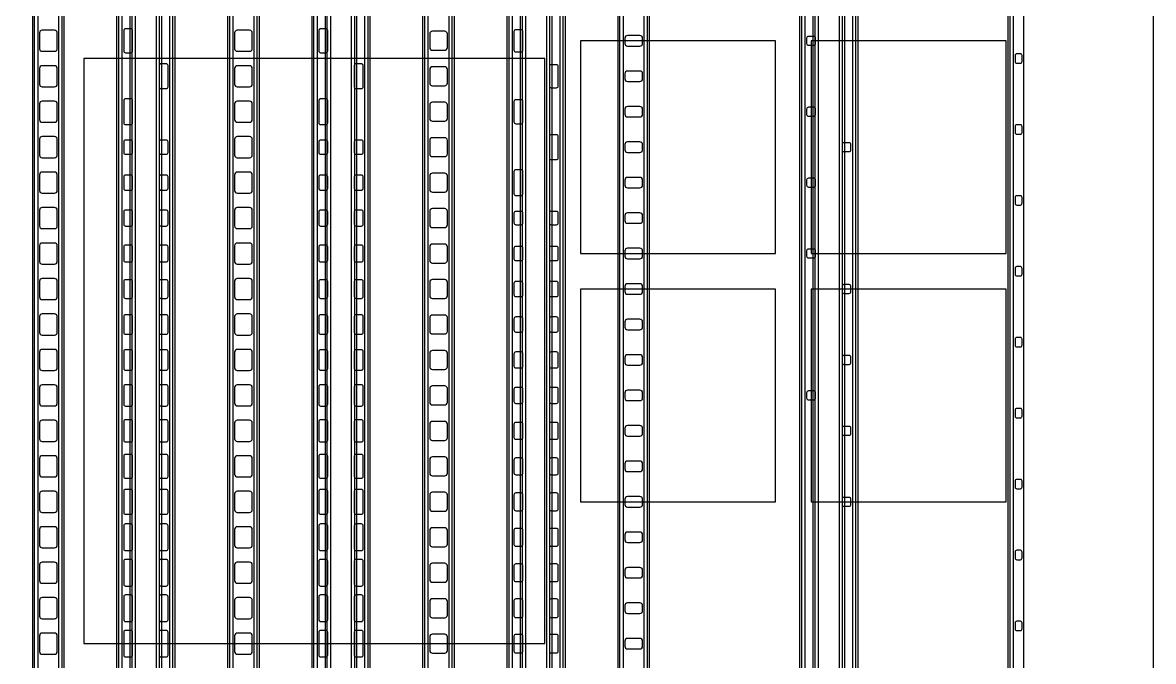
# Model space of a CAD drawing. Header units: millimetres. Extents: x -62 to 62, y -67 to 70.
# Drawn here: x -1.4 to 62.3, y -36 to 0 of the extents above; entities that cross this region are included whole.
import ezdxf

# ---------------------------------------------------------------- set-up
doc = ezdxf.new("R2010")
doc.units = ezdxf.units.MM
for name, color, linetype in [('LAND_GROOVE_BOTH_FACES', 2, 'Continuous'), ('LAND_RECESS_TOP', 3, 'Continuous'), ('LAND_WINDOW_THRU', 4, 'Continuous'), ('MASK_NO_FILLER', 30, 'Continuous'), ('OUTLINE_BOTH', 7, 'Continuous'), ('REF', 8, 'Continuous'), ('WEB_ORIFICE_INLET', 1, 'Continuous'), ('WEB_ORIFICE_OUTLET', 5, 'Continuous')]:
    doc.layers.add(name, color=color, linetype=linetype)

msp = doc.modelspace()

# ---------------------------------------------------------------- linework, layer by layer
at = {"layer": 'LAND_GROOVE_BOTH_FACES'}
for p, q in [((3.975, -60.8), (3.975, 60.8)), ((7.025, -60.8), (7.025, 60.8)), ((14.975, -60.8), (14.975, 60.8)), ((18.025, -60.8), (18.025, 60.8)), ((25.975, -60.8), (25.975, 60.8)), ((29.025, -60.8), (29.025, 60.8)), ((42.475, -60.8), (42.475, 60.8)), ((45.525, -60.8), (45.525, 60.8)), ((-0.775, -60.3), (-0.775, 60.3)), ((0.775, -60.3), (0.775, 60.3)), ((4.725, -60.3), (4.725, 60.3)), ((6.275, -60.3), (6.275, 60.3)), ((10.225, -60.3), (10.225, 60.3)), ((11.775, -60.3), (11.775, 60.3)), ((15.725, -60.3), (15.725, 60.3)), ((17.275, -60.3), (17.275, 60.3)), ((21.225, -60.3), (21.225, 60.3)), ((22.775, -60.3), (22.775, 60.3)), ((26.725, -60.3), (26.725, 60.3)), ((28.275, -60.3), (28.275, 60.3)), ((32.225, -60.3), (32.225, 60.3)), ((33.775, -60.3), (33.775, 60.3)), ((43.225, -60.3), (43.225, 60.3)), ((44.775, -60.3), (44.775, 60.3)), ((54.225, -60.3), (54.225, 60.3))]:
    msp.add_line(p, q, dxfattribs=at)
at = {"layer": 'LAND_RECESS_TOP'}
for points in [[(5.5, -60.5), (5.5, -60.5, 0.414214), (6.85, -59.15), (6.85, 59.15, 0.414214), (5.5, 60.5), (5.5, 60.5, 0.414214), (4.15, 59.15), (4.15, -59.15, 0.414214)], [(16.5, -60.5), (16.5, -60.5, 0.414214), (17.85, -59.15), (17.85, 59.15, 0.414214), (16.5, 60.5), (16.5, 60.5, 0.414214), (15.15, 59.15), (15.15, -59.15, 0.414214)], [(27.5, -60.5), (27.5, -60.5, 0.414214), (28.85, -59.15), (28.85, 59.15, 0.414214), (27.5, 60.5), (27.5, 60.5, 0.414214), (26.15, 59.15), (26.15, -59.15, 0.414214)], [(44, -60.5), (44, -60.5, 0.414214), (45.35, -59.15), (45.35, 59.15, 0.414214), (44, 60.5), (44, 60.5, 0.414214), (42.65, 59.15), (42.65, -59.15, 0.414214)]]:
    msp.add_lwpolyline(points, format="xyb", close=True, dxfattribs=at)
at = {"layer": 'LAND_WINDOW_THRU'}
for points in [[(0, -60), (0, -60, 0.414214), (0.6, -59.4), (0.6, 59.4, 0.414214), (0, 60), (0, 60, 0.414214), (-0.6, 59.4), (-0.6, -59.4, 0.414214)], [(5.5, -60), (5.5, -60, 0.414214), (6.1, -59.4), (6.1, 59.4, 0.414214), (5.5, 60), (5.5, 60, 0.414214), (4.9, 59.4), (4.9, -59.4, 0.414214)], [(11, -60), (11, -60, 0.414214), (11.6, -59.4), (11.6, 59.4, 0.414214), (11, 60), (11, 60, 0.414214), (10.4, 59.4), (10.4, -59.4, 0.414214)], [(16.5, -60), (16.5, -60, 0.414214), (17.1, -59.4), (17.1, 59.4, 0.414214), (16.5, 60), (16.5, 60, 0.414214), (15.9, 59.4), (15.9, -59.4, 0.414214)], [(22, -60), (22, -60, 0.414214), (22.6, -59.4), (22.6, 59.4, 0.414214), (22, 60), (22, 60, 0.414214), (21.4, 59.4), (21.4, -59.4, 0.414214)], [(27.5, -60), (27.5, -60, 0.414214), (28.1, -59.4), (28.1, 59.4, 0.414214), (27.5, 60), (27.5, 60, 0.414214), (26.9, 59.4), (26.9, -59.4, 0.414214)], [(33, -60), (33, -60, 0.414214), (33.6, -59.4), (33.6, 59.4, 0.414214), (33, 60), (33, 60, 0.414214), (32.4, 59.4), (32.4, -59.4, 0.414214)], [(44, -60), (44, -60, 0.414214), (44.6, -59.4), (44.6, 59.4, 0.414214), (44, 60), (44, 60, 0.414214), (43.4, 59.4), (43.4, -59.4, 0.414214)], [(54.6, -60), (54.8, -60, 0.414214), (55, -59.8), (55, 59.8, 0.414214), (54.8, 60), (54.6, 60, 0.414214), (54.4, 59.8), (54.4, -59.8, 0.414214)]]:
    msp.add_lwpolyline(points, format="xyb", close=True, dxfattribs=at)
at = {"layer": 'MASK_NO_FILLER'}
for points in [[(5.5, -60.8), (5.5, -60.8, 0.414214), (7.15, -59.15), (7.15, 59.15, 0.414214), (5.5, 60.8), (5.5, 60.8, 0.414214), (3.85, 59.15), (3.85, -59.15, 0.414214)], [(16.5, -60.8), (16.5, -60.8, 0.414214), (18.15, -59.15), (18.15, 59.15, 0.414214), (16.5, 60.8), (16.5, 60.8, 0.414214), (14.85, 59.15), (14.85, -59.15, 0.414214)], [(27.5, -60.8), (27.5, -60.8, 0.414214), (29.15, -59.15), (29.15, 59.15, 0.414214), (27.5, 60.8), (27.5, 60.8, 0.414214), (25.85, 59.15), (25.85, -59.15, 0.414214)], [(44, -60.8), (44, -60.8, 0.414214), (45.65, -59.15), (45.65, 59.15, 0.414214), (44, 60.8), (44, 60.8, 0.414214), (42.35, 59.15), (42.35, -59.15, 0.414214)], [(0, -60.3), (0, -60.3, 0.414214), (0.9, -59.4), (0.9, 59.4, 0.414214), (0, 60.3), (0, 60.3, 0.414214), (-0.9, 59.4), (-0.9, -59.4, 0.414214)], [(5.5, -60.3), (5.5, -60.3, 0.414214), (6.4, -59.4), (6.4, 59.4, 0.414214), (5.5, 60.3), (5.5, 60.3, 0.414214), (4.6, 59.4), (4.6, -59.4, 0.414214)], [(11, -60.3), (11, -60.3, 0.414214), (11.9, -59.4), (11.9, 59.4, 0.414214), (11, 60.3), (11, 60.3, 0.414214), (10.1, 59.4), (10.1, -59.4, 0.414214)], [(16.5, -60.3), (16.5, -60.3, 0.414214), (17.4, -59.4), (17.4, 59.4, 0.414214), (16.5, 60.3), (16.5, 60.3, 0.414214), (15.6, 59.4), (15.6, -59.4, 0.414214)], [(22, -60.3), (22, -60.3, 0.414214), (22.9, -59.4), (22.9, 59.4, 0.414214), (22, 60.3), (22, 60.3, 0.414214), (21.1, 59.4), (21.1, -59.4, 0.414214)], [(27.5, -60.3), (27.5, -60.3, 0.414214), (28.4, -59.4), (28.4, 59.4, 0.414214), (27.5, 60.3), (27.5, 60.3, 0.414214), (26.6, 59.4), (26.6, -59.4, 0.414214)], [(33, -60.3), (33, -60.3, 0.414214), (33.9, -59.4), (33.9, 59.4, 0.414214), (33, 60.3), (33, 60.3, 0.414214), (32.1, 59.4), (32.1, -59.4, 0.414214)], [(44, -60.3), (44, -60.3, 0.414214), (44.9, -59.4), (44.9, 59.4, 0.414214), (44, 60.3), (44, 60.3, 0.414214), (43.1, 59.4), (43.1, -59.4, 0.414214)], [(54.4, -60.3), (54.7, -60.3, 0.414214), (55, -60), (55, 60, 0.414214), (54.7, 60.3), (54.4, 60.3, 0.414214), (54.1, 60), (54.1, -60, 0.414214)]]:
    msp.add_lwpolyline(points, format="xyb", close=True, dxfattribs=at)
at = {"layer": 'OUTLINE_BOTH'}
msp.add_lwpolyline([(-60.3, -67.3), (60.3, -67.3, 0.414214), (62.3, -65.3), (62.3, 65.3, 0.414214), (60.3, 67.3), (-60.3, 67.3, 0.414214), (-62.3, 65.3), (-62.3, -65.3, 0.414214)], format="xyb", close=True, dxfattribs=at)
at = {"layer": 'REF'}
for points in [[(30, -13), (41, -13), (41, -1), (30, -1)], [(43, -13), (54, -13), (54, -1), (43, -1)], [(2, -35), (28, -35), (28, -2), (2, -2)], [(30, -27), (41, -27), (41, -15), (30, -15)], [(43, -27), (54, -27), (54, -15), (43, -15)]]:
    msp.add_lwpolyline(points, close=True, dxfattribs=at)
at = {"layer": 'WEB_ORIFICE_INLET'}
for points in [[(4.35, -1.675), (4.65, -1.675, 0.414214), (4.75, -1.575), (4.75, -0.425, 0.414214), (4.65, -0.325), (4.35, -0.325, 0.414214), (4.25, -0.425), (4.25, -1.575, 0.414214)], [(15.35, -1.675), (15.65, -1.675, 0.414214), (15.75, -1.575), (15.75, -0.425, 0.414214), (15.65, -0.325), (15.35, -0.325, 0.414214), (15.25, -0.425), (15.25, -1.575, 0.414214)], [(26.35, -1.625), (26.65, -1.625, 0.414214), (26.75, -1.525), (26.75, -0.475, 0.414214), (26.65, -0.375), (26.35, -0.375, 0.414214), (26.25, -0.475), (26.25, -1.525, 0.414214)], [(42.85, -1.25), (43.15, -1.25, 0.414214), (43.25, -1.15), (43.25, -0.85, 0.414214), (43.15, -0.75), (42.85, -0.75, 0.414214), (42.75, -0.85), (42.75, -1.15, 0.414214)], [(6.35, -3.7), (6.65, -3.7, 0.414214), (6.75, -3.6), (6.75, -2.4, 0.414214), (6.65, -2.3), (6.35, -2.3, 0.414214), (6.25, -2.4), (6.25, -3.6, 0.414214)], [(17.35, -3.7), (17.65, -3.7, 0.414214), (17.75, -3.6), (17.75, -2.4, 0.414214), (17.65, -2.3), (17.35, -2.3, 0.414214), (17.25, -2.4), (17.25, -3.6, 0.414214)], [(28.35, -3.65), (28.65, -3.65, 0.414214), (28.75, -3.55), (28.75, -2.45, 0.414214), (28.65, -2.35), (28.35, -2.35, 0.414214), (28.25, -2.45), (28.25, -3.55, 0.414214)], [(4.35, -5.725), (4.65, -5.725, 0.414214), (4.75, -5.625), (4.75, -4.375, 0.414214), (4.65, -4.275), (4.35, -4.275, 0.414214), (4.25, -4.375), (4.25, -5.625, 0.414214)], [(15.35, -5.725), (15.65, -5.725, 0.414214), (15.75, -5.625), (15.75, -4.375, 0.414214), (15.65, -4.275), (15.35, -4.275, 0.414214), (15.25, -4.375), (15.25, -5.625, 0.414214)], [(26.35, -5.675), (26.65, -5.675, 0.414214), (26.75, -5.575), (26.75, -4.425, 0.414214), (26.65, -4.325), (26.35, -4.325, 0.414214), (26.25, -4.425), (26.25, -5.575, 0.414214)], [(42.85, -5.25), (43.15, -5.25, 0.414214), (43.25, -5.15), (43.25, -4.85, 0.414214), (43.15, -4.75), (42.85, -4.75, 0.414214), (42.75, -4.85), (42.75, -5.15, 0.414214)], [(28.35, -7.7), (28.65, -7.7, 0.414214), (28.75, -7.6), (28.75, -6.4, 0.414214), (28.65, -6.3), (28.35, -6.3, 0.414214), (28.25, -6.4), (28.25, -7.6, 0.414214)], [(4.35, -7.4), (4.65, -7.4, 0.414214), (4.75, -7.3), (4.75, -6.7, 0.414214), (4.65, -6.6), (4.35, -6.6, 0.414214), (4.25, -6.7), (4.25, -7.3, 0.414214)], [(6.35, -7.4), (6.65, -7.4, 0.414214), (6.75, -7.3), (6.75, -6.7, 0.414214), (6.65, -6.6), (6.35, -6.6, 0.414214), (6.25, -6.7), (6.25, -7.3, 0.414214)], [(15.35, -7.4), (15.65, -7.4, 0.414214), (15.75, -7.3), (15.75, -6.7, 0.414214), (15.65, -6.6), (15.35, -6.6, 0.414214), (15.25, -6.7), (15.25, -7.3, 0.414214)], [(17.35, -7.4), (17.65, -7.4, 0.414214), (17.75, -7.3), (17.75, -6.7, 0.414214), (17.65, -6.6), (17.35, -6.6, 0.414214), (17.25, -6.7), (17.25, -7.3, 0.414214)], [(44.85, -7.25), (45.15, -7.25, 0.414214), (45.25, -7.15), (45.25, -6.85, 0.414214), (45.15, -6.75), (44.85, -6.75, 0.414214), (44.75, -6.85), (44.75, -7.15, 0.414214)], [(26.35, -9.725), (26.65, -9.725, 0.414214), (26.75, -9.625), (26.75, -8.375, 0.414214), (26.65, -8.275), (26.35, -8.275, 0.414214), (26.25, -8.375), (26.25, -9.625, 0.414214)], [(4.35, -9.425), (4.65, -9.425, 0.414214), (4.75, -9.325), (4.75, -8.675, 0.414214), (4.65, -8.575), (4.35, -8.575, 0.414214), (4.25, -8.675), (4.25, -9.325, 0.414214)], [(6.35, -9.425), (6.65, -9.425, 0.414214), (6.75, -9.325), (6.75, -8.675, 0.414214), (6.65, -8.575), (6.35, -8.575, 0.414214), (6.25, -8.675), (6.25, -9.325, 0.414214)], [(15.35, -9.425), (15.65, -9.425, 0.414214), (15.75, -9.325), (15.75, -8.675, 0.414214), (15.65, -8.575), (15.35, -8.575, 0.414214), (15.25, -8.675), (15.25, -9.325, 0.414214)], [(17.35, -9.425), (17.65, -9.425, 0.414214), (17.75, -9.325), (17.75, -8.675, 0.414214), (17.65, -8.575), (17.35, -8.575, 0.414214), (17.25, -8.675), (17.25, -9.325, 0.414214)], [(42.85, -9.25), (43.15, -9.25, 0.414214), (43.25, -9.15), (43.25, -8.85, 0.414214), (43.15, -8.75), (42.85, -8.75, 0.414214), (42.75, -8.85), (42.75, -9.15, 0.414214)], [(4.35, -11.45), (4.65, -11.45, 0.414214), (4.75, -11.35), (4.75, -10.65, 0.414214), (4.65, -10.55), (4.35, -10.55, 0.414214), (4.25, -10.65), (4.25, -11.35, 0.414214)], [(6.35, -11.45), (6.65, -11.45, 0.414214), (6.75, -11.35), (6.75, -10.65, 0.414214), (6.65, -10.55), (6.35, -10.55, 0.414214), (6.25, -10.65), (6.25, -11.35, 0.414214)], [(15.35, -11.45), (15.65, -11.45, 0.414214), (15.75, -11.35), (15.75, -10.65, 0.414214), (15.65, -10.55), (15.35, -10.55, 0.414214), (15.25, -10.65), (15.25, -11.35, 0.414214)], [(17.35, -11.45), (17.65, -11.45, 0.414214), (17.75, -11.35), (17.75, -10.65, 0.414214), (17.65, -10.55), (17.35, -10.55, 0.414214), (17.25, -10.65), (17.25, -11.35, 0.414214)], [(26.35, -11.375), (26.65, -11.375, 0.414214), (26.75, -11.275), (26.75, -10.725, 0.414214), (26.65, -10.625), (26.35, -10.625, 0.414214), (26.25, -10.725), (26.25, -11.275, 0.414214)], [(28.35, -11.375), (28.65, -11.375, 0.414214), (28.75, -11.275), (28.75, -10.725, 0.414214), (28.65, -10.625), (28.35, -10.625, 0.414214), (28.25, -10.725), (28.25, -11.275, 0.414214)], [(4.35, -13.475), (4.65, -13.475, 0.414214), (4.75, -13.375), (4.75, -12.625, 0.414214), (4.65, -12.525), (4.35, -12.525, 0.414214), (4.25, -12.625), (4.25, -13.375, 0.414214)], [(6.35, -13.475), (6.65, -13.475, 0.414214), (6.75, -13.375), (6.75, -12.625, 0.414214), (6.65, -12.525), (6.35, -12.525, 0.414214), (6.25, -12.625), (6.25, -13.375, 0.414214)], [(15.35, -13.475), (15.65, -13.475, 0.414214), (15.75, -13.375), (15.75, -12.625, 0.414214), (15.65, -12.525), (15.35, -12.525, 0.414214), (15.25, -12.625), (15.25, -13.375, 0.414214)], [(17.35, -13.475), (17.65, -13.475, 0.414214), (17.75, -13.375), (17.75, -12.625, 0.414214), (17.65, -12.525), (17.35, -12.525, 0.414214), (17.25, -12.625), (17.25, -13.375, 0.414214)], [(26.35, -13.4), (26.65, -13.4, 0.414214), (26.75, -13.3), (26.75, -12.7, 0.414214), (26.65, -12.6), (26.35, -12.6, 0.414214), (26.25, -12.7), (26.25, -13.3, 0.414214)], [(28.35, -13.4), (28.65, -13.4, 0.414214), (28.75, -13.3), (28.75, -12.7, 0.414214), (28.65, -12.6), (28.35, -12.6, 0.414214), (28.25, -12.7), (28.25, -13.3, 0.414214)], [(42.85, -13.25), (43.15, -13.25, 0.414214), (43.25, -13.15), (43.25, -12.85, 0.414214), (43.15, -12.75), (42.85, -12.75, 0.414214), (42.75, -12.85), (42.75, -13.15, 0.414214)], [(4.35, -15.525), (4.65, -15.525, 0.414214), (4.75, -15.425), (4.75, -14.575, 0.414214), (4.65, -14.475), (4.35, -14.475, 0.414214), (4.25, -14.575), (4.25, -15.425, 0.414214)], [(6.35, -15.525), (6.65, -15.525, 0.414214), (6.75, -15.425), (6.75, -14.575, 0.414214), (6.65, -14.475), (6.35, -14.475, 0.414214), (6.25, -14.575), (6.25, -15.425, 0.414214)], [(15.35, -15.525), (15.65, -15.525, 0.414214), (15.75, -15.425), (15.75, -14.575, 0.414214), (15.65, -14.475), (15.35, -14.475, 0.414214), (15.25, -14.575), (15.25, -15.425, 0.414214)], [(17.35, -15.525), (17.65, -15.525, 0.414214), (17.75, -15.425), (17.75, -14.575, 0.414214), (17.65, -14.475), (17.35, -14.475, 0.414214), (17.25, -14.575), (17.25, -15.425, 0.414214)], [(26.35, -15.425), (26.65, -15.425, 0.414214), (26.75, -15.325), (26.75, -14.675, 0.414214), (26.65, -14.575), (26.35, -14.575, 0.414214), (26.25, -14.675), (26.25, -15.325, 0.414214)], [(28.35, -15.425), (28.65, -15.425, 0.414214), (28.75, -15.325), (28.75, -14.675, 0.414214), (28.65, -14.575), (28.35, -14.575, 0.414214), (28.25, -14.675), (28.25, -15.325, 0.414214)], [(44.85, -15.25), (45.15, -15.25, 0.414214), (45.25, -15.15), (45.25, -14.85, 0.414214), (45.15, -14.75), (44.85, -14.75, 0.414214), (44.75, -14.85), (44.75, -15.15, 0.414214)], [(4.35, -17.55), (4.65, -17.55, 0.414214), (4.75, -17.45), (4.75, -16.55, 0.414214), (4.65, -16.45), (4.35, -16.45, 0.414214), (4.25, -16.55), (4.25, -17.45, 0.414214)], [(6.35, -17.55), (6.65, -17.55, 0.414214), (6.75, -17.45), (6.75, -16.55, 0.414214), (6.65, -16.45), (6.35, -16.45, 0.414214), (6.25, -16.55), (6.25, -17.45, 0.414214)], [(15.35, -17.55), (15.65, -17.55, 0.414214), (15.75, -17.45), (15.75, -16.55, 0.414214), (15.65, -16.45), (15.35, -16.45, 0.414214), (15.25, -16.55), (15.25, -17.45, 0.414214)], [(17.35, -17.55), (17.65, -17.55, 0.414214), (17.75, -17.45), (17.75, -16.55, 0.414214), (17.65, -16.45), (17.35, -16.45, 0.414214), (17.25, -16.55), (17.25, -17.45, 0.414214)], [(26.35, -17.425), (26.65, -17.425, 0.414214), (26.75, -17.325), (26.75, -16.675, 0.414214), (26.65, -16.575), (26.35, -16.575, 0.414214), (26.25, -16.675), (26.25, -17.325, 0.414214)], [(28.35, -17.425), (28.65, -17.425, 0.414214), (28.75, -17.325), (28.75, -16.675, 0.414214), (28.65, -16.575), (28.35, -16.575, 0.414214), (28.25, -16.675), (28.25, -17.325, 0.414214)], [(4.35, -19.575), (4.65, -19.575, 0.414214), (4.75, -19.475), (4.75, -18.525, 0.414214), (4.65, -18.425), (4.35, -18.425, 0.414214), (4.25, -18.525), (4.25, -19.475, 0.414214)], [(6.35, -19.575), (6.65, -19.575, 0.414214), (6.75, -19.475), (6.75, -18.525, 0.414214), (6.65, -18.425), (6.35, -18.425, 0.414214), (6.25, -18.525), (6.25, -19.475, 0.414214)], [(15.35, -19.575), (15.65, -19.575, 0.414214), (15.75, -19.475), (15.75, -18.525, 0.414214), (15.65, -18.425), (15.35, -18.425, 0.414214), (15.25, -18.525), (15.25, -19.475, 0.414214)], [(17.35, -19.575), (17.65, -19.575, 0.414214), (17.75, -19.475), (17.75, -18.525, 0.414214), (17.65, -18.425), (17.35, -18.425, 0.414214), (17.25, -18.525), (17.25, -19.475, 0.414214)], [(26.35, -19.45), (26.65, -19.45, 0.414214), (26.75, -19.35), (26.75, -18.65, 0.414214), (26.65, -18.55), (26.35, -18.55, 0.414214), (26.25, -18.65), (26.25, -19.35, 0.414214)], [(28.35, -19.45), (28.65, -19.45, 0.414214), (28.75, -19.35), (28.75, -18.65, 0.414214), (28.65, -18.55), (28.35, -18.55, 0.414214), (28.25, -18.65), (28.25, -19.35, 0.414214)], [(44.85, -19.25), (45.15, -19.25, 0.414214), (45.25, -19.15), (45.25, -18.85, 0.414214), (45.15, -18.75), (44.85, -18.75, 0.414214), (44.75, -18.85), (44.75, -19.15, 0.414214)], [(4.35, -21.6), (4.65, -21.6, 0.414214), (4.75, -21.5), (4.75, -20.5, 0.414214), (4.65, -20.4), (4.35, -20.4, 0.414214), (4.25, -20.5), (4.25, -21.5, 0.414214)], [(6.35, -21.6), (6.65, -21.6, 0.414214), (6.75, -21.5), (6.75, -20.5, 0.414214), (6.65, -20.4), (6.35, -20.4, 0.414214), (6.25, -20.5), (6.25, -21.5, 0.414214)], [(15.35, -21.6), (15.65, -21.6, 0.414214), (15.75, -21.5), (15.75, -20.5, 0.414214), (15.65, -20.4), (15.35, -20.4, 0.414214), (15.25, -20.5), (15.25, -21.5, 0.414214)], [(17.35, -21.6), (17.65, -21.6, 0.414214), (17.75, -21.5), (17.75, -20.5, 0.414214), (17.65, -20.4), (17.35, -20.4, 0.414214), (17.25, -20.5), (17.25, -21.5, 0.414214)], [(26.35, -21.45), (26.65, -21.45, 0.414214), (26.75, -21.35), (26.75, -20.65, 0.414214), (26.65, -20.55), (26.35, -20.55, 0.414214), (26.25, -20.65), (26.25, -21.35, 0.414214)], [(28.35, -21.45), (28.65, -21.45, 0.414214), (28.75, -21.35), (28.75, -20.65, 0.414214), (28.65, -20.55), (28.35, -20.55, 0.414214), (28.25, -20.65), (28.25, -21.35, 0.414214)], [(42.85, -21.25), (43.15, -21.25, 0.414214), (43.25, -21.15), (43.25, -20.85, 0.414214), (43.15, -20.75), (42.85, -20.75, 0.414214), (42.75, -20.85), (42.75, -21.15, 0.414214)], [(4.35, -23.625), (4.65, -23.625, 0.414214), (4.75, -23.525), (4.75, -22.475, 0.414214), (4.65, -22.375), (4.35, -22.375, 0.414214), (4.25, -22.475), (4.25, -23.525, 0.414214)], [(6.35, -23.625), (6.65, -23.625, 0.414214), (6.75, -23.525), (6.75, -22.475, 0.414214), (6.65, -22.375), (6.35, -22.375, 0.414214), (6.25, -22.475), (6.25, -23.525, 0.414214)], [(15.35, -23.625), (15.65, -23.625, 0.414214), (15.75, -23.525), (15.75, -22.475, 0.414214), (15.65, -22.375), (15.35, -22.375, 0.414214), (15.25, -22.475), (15.25, -23.525, 0.414214)], [(17.35, -23.625), (17.65, -23.625, 0.414214), (17.75, -23.525), (17.75, -22.475, 0.414214), (17.65, -22.375), (17.35, -22.375, 0.414214), (17.25, -22.475), (17.25, -23.525, 0.414214)], [(26.35, -23.475), (26.65, -23.475, 0.414214), (26.75, -23.375), (26.75, -22.625, 0.414214), (26.65, -22.525), (26.35, -22.525, 0.414214), (26.25, -22.625), (26.25, -23.375, 0.414214)], [(28.35, -23.475), (28.65, -23.475, 0.414214), (28.75, -23.375), (28.75, -22.625, 0.414214), (28.65, -22.525), (28.35, -22.525, 0.414214), (28.25, -22.625), (28.25, -23.375, 0.414214)], [(44.85, -23.25), (45.15, -23.25, 0.414214), (45.25, -23.15), (45.25, -22.85, 0.414214), (45.15, -22.75), (44.85, -22.75, 0.414214), (44.75, -22.85), (44.75, -23.15, 0.414214)], [(4.35, -25.675), (4.65, -25.675, 0.414214), (4.75, -25.575), (4.75, -24.425, 0.414214), (4.65, -24.325), (4.35, -24.325, 0.414214), (4.25, -24.425), (4.25, -25.575, 0.414214)], [(6.35, -25.675), (6.65, -25.675, 0.414214), (6.75, -25.575), (6.75, -24.425, 0.414214), (6.65, -24.325), (6.35, -24.325, 0.414214), (6.25, -24.425), (6.25, -25.575, 0.414214)], [(15.35, -25.675), (15.65, -25.675, 0.414214), (15.75, -25.575), (15.75, -24.425, 0.414214), (15.65, -24.325), (15.35, -24.325, 0.414214), (15.25, -24.425), (15.25, -25.575, 0.414214)], [(17.35, -25.675), (17.65, -25.675, 0.414214), (17.75, -25.575), (17.75, -24.425, 0.414214), (17.65, -24.325), (17.35, -24.325, 0.414214), (17.25, -24.425), (17.25, -25.575, 0.414214)], [(26.35, -25.475), (26.65, -25.475, 0.414214), (26.75, -25.375), (26.75, -24.625, 0.414214), (26.65, -24.525), (26.35, -24.525, 0.414214), (26.25, -24.625), (26.25, -25.375, 0.414214)], [(28.35, -25.475), (28.65, -25.475, 0.414214), (28.75, -25.375), (28.75, -24.625, 0.414214), (28.65, -24.525), (28.35, -24.525, 0.414214), (28.25, -24.625), (28.25, -25.375, 0.414214)], [(4.35, -27.7), (4.65, -27.7, 0.414214), (4.75, -27.6), (4.75, -26.4, 0.414214), (4.65, -26.3), (4.35, -26.3, 0.414214), (4.25, -26.4), (4.25, -27.6, 0.414214)], [(6.35, -27.7), (6.65, -27.7, 0.414214), (6.75, -27.6), (6.75, -26.4, 0.414214), (6.65, -26.3), (6.35, -26.3, 0.414214), (6.25, -26.4), (6.25, -27.6, 0.414214)], [(15.35, -27.7), (15.65, -27.7, 0.414214), (15.75, -27.6), (15.75, -26.4, 0.414214), (15.65, -26.3), (15.35, -26.3, 0.414214), (15.25, -26.4), (15.25, -27.6, 0.414214)], [(17.35, -27.7), (17.65, -27.7, 0.414214), (17.75, -27.6), (17.75, -26.4, 0.414214), (17.65, -26.3), (17.35, -26.3, 0.414214), (17.25, -26.4), (17.25, -27.6, 0.414214)], [(26.35, -27.5), (26.65, -27.5, 0.414214), (26.75, -27.4), (26.75, -26.6, 0.414214), (26.65, -26.5), (26.35, -26.5, 0.414214), (26.25, -26.6), (26.25, -27.4, 0.414214)], [(28.35, -27.5), (28.65, -27.5, 0.414214), (28.75, -27.4), (28.75, -26.6, 0.414214), (28.65, -26.5), (28.35, -26.5, 0.414214), (28.25, -26.6), (28.25, -27.4, 0.414214)], [(44.85, -27.25), (45.15, -27.25, 0.414214), (45.25, -27.15), (45.25, -26.85, 0.414214), (45.15, -26.75), (44.85, -26.75, 0.414214), (44.75, -26.85), (44.75, -27.15, 0.414214)], [(4.35, -29.75), (4.65, -29.75, 0.414214), (4.75, -29.65), (4.75, -28.35, 0.414214), (4.65, -28.25), (4.35, -28.25, 0.414214), (4.25, -28.35), (4.25, -29.65, 0.414214)], [(6.35, -29.75), (6.65, -29.75, 0.414214), (6.75, -29.65), (6.75, -28.35, 0.414214), (6.65, -28.25), (6.35, -28.25, 0.414214), (6.25, -28.35), (6.25, -29.65, 0.414214)], [(15.35, -29.75), (15.65, -29.75, 0.414214), (15.75, -29.65), (15.75, -28.35, 0.414214), (15.65, -28.25), (15.35, -28.25, 0.414214), (15.25, -28.35), (15.25, -29.65, 0.414214)], [(17.35, -29.75), (17.65, -29.75, 0.414214), (17.75, -29.65), (17.75, -28.35, 0.414214), (17.65, -28.25), (17.35, -28.25, 0.414214), (17.25, -28.35), (17.25, -29.65, 0.414214)], [(26.35, -29.5), (26.65, -29.5, 0.414214), (26.75, -29.4), (26.75, -28.6, 0.414214), (26.65, -28.5), (26.35, -28.5, 0.414214), (26.25, -28.6), (26.25, -29.4, 0.414214)], [(28.35, -29.5), (28.65, -29.5, 0.414214), (28.75, -29.4), (28.75, -28.6, 0.414214), (28.65, -28.5), (28.35, -28.5, 0.414214), (28.25, -28.6), (28.25, -29.4, 0.414214)], [(4.35, -31.75), (4.65, -31.75, 0.414214), (4.75, -31.65), (4.75, -30.35, 0.414214), (4.65, -30.25), (4.35, -30.25, 0.414214), (4.25, -30.35), (4.25, -31.65, 0.414214)], [(6.35, -31.75), (6.65, -31.75, 0.414214), (6.75, -31.65), (6.75, -30.35, 0.414214), (6.65, -30.25), (6.35, -30.25, 0.414214), (6.25, -30.35), (6.25, -31.65, 0.414214)], [(15.35, -31.75), (15.65, -31.75, 0.414214), (15.75, -31.65), (15.75, -30.35, 0.414214), (15.65, -30.25), (15.35, -30.25, 0.414214), (15.25, -30.35), (15.25, -31.65, 0.414214)], [(17.35, -31.75), (17.65, -31.75, 0.414214), (17.75, -31.65), (17.75, -30.35, 0.414214), (17.65, -30.25), (17.35, -30.25, 0.414214), (17.25, -30.35), (17.25, -31.65, 0.414214)], [(26.35, -31.5), (26.65, -31.5, 0.414214), (26.75, -31.4), (26.75, -30.6, 0.414214), (26.65, -30.5), (26.35, -30.5, 0.414214), (26.25, -30.6), (26.25, -31.4, 0.414214)], [(28.35, -31.5), (28.65, -31.5, 0.414214), (28.75, -31.4), (28.75, -30.6, 0.414214), (28.65, -30.5), (28.35, -30.5, 0.414214), (28.25, -30.6), (28.25, -31.4, 0.414214)], [(4.35, -33.75), (4.65, -33.75, 0.414214), (4.75, -33.65), (4.75, -32.35, 0.414214), (4.65, -32.25), (4.35, -32.25, 0.414214), (4.25, -32.35), (4.25, -33.65, 0.414214)], [(6.35, -33.75), (6.65, -33.75, 0.414214), (6.75, -33.65), (6.75, -32.35, 0.414214), (6.65, -32.25), (6.35, -32.25, 0.414214), (6.25, -32.35), (6.25, -33.65, 0.414214)], [(15.35, -33.75), (15.65, -33.75, 0.414214), (15.75, -33.65), (15.75, -32.35, 0.414214), (15.65, -32.25), (15.35, -32.25, 0.414214), (15.25, -32.35), (15.25, -33.65, 0.414214)], [(17.35, -33.75), (17.65, -33.75, 0.414214), (17.75, -33.65), (17.75, -32.35, 0.414214), (17.65, -32.25), (17.35, -32.25, 0.414214), (17.25, -32.35), (17.25, -33.65, 0.414214)], [(26.35, -33.525), (26.65, -33.525, 0.414214), (26.75, -33.425), (26.75, -32.575, 0.414214), (26.65, -32.475), (26.35, -32.475, 0.414214), (26.25, -32.575), (26.25, -33.425, 0.414214)], [(28.35, -33.525), (28.65, -33.525, 0.414214), (28.75, -33.425), (28.75, -32.575, 0.414214), (28.65, -32.475), (28.35, -32.475, 0.414214), (28.25, -32.575), (28.25, -33.425, 0.414214)], [(4.35, -35.75), (4.65, -35.75, 0.414214), (4.75, -35.65), (4.75, -34.35, 0.414214), (4.65, -34.25), (4.35, -34.25, 0.414214), (4.25, -34.35), (4.25, -35.65, 0.414214)], [(6.35, -35.75), (6.65, -35.75, 0.414214), (6.75, -35.65), (6.75, -34.35, 0.414214), (6.65, -34.25), (6.35, -34.25, 0.414214), (6.25, -34.35), (6.25, -35.65, 0.414214)], [(15.35, -35.75), (15.65, -35.75, 0.414214), (15.75, -35.65), (15.75, -34.35, 0.414214), (15.65, -34.25), (15.35, -34.25, 0.414214), (15.25, -34.35), (15.25, -35.65, 0.414214)], [(17.35, -35.75), (17.65, -35.75, 0.414214), (17.75, -35.65), (17.75, -34.35, 0.414214), (17.65, -34.25), (17.35, -34.25, 0.414214), (17.25, -34.35), (17.25, -35.65, 0.414214)], [(26.35, -35.525), (26.65, -35.525, 0.414214), (26.75, -35.425), (26.75, -34.575, 0.414214), (26.65, -34.475), (26.35, -34.475, 0.414214), (26.25, -34.575), (26.25, -35.425, 0.414214)], [(28.35, -35.525), (28.65, -35.525, 0.414214), (28.75, -35.425), (28.75, -34.575, 0.414214), (28.65, -34.475), (28.35, -34.475, 0.414214), (28.25, -34.575), (28.25, -35.425, 0.414214)]]:
    msp.add_lwpolyline(points, format="xyb", close=True, dxfattribs=at)
at = {"layer": 'WEB_ORIFICE_OUTLET'}
for points in [[(-0.35, -1.595), (0.35, -1.595, 0.414214), (0.5, -1.445), (0.5, -0.555, 0.414214), (0.35, -0.405), (-0.35, -0.405, 0.414214), (-0.5, -0.555), (-0.5, -1.445, 0.414214)], [(10.65, -1.595), (11.35, -1.595, 0.414214), (11.5, -1.445), (11.5, -0.555, 0.414214), (11.35, -0.405), (10.65, -0.405, 0.414214), (10.5, -0.555), (10.5, -1.445, 0.414214)], [(21.65, -1.535), (22.35, -1.535, 0.414214), (22.5, -1.385), (22.5, -0.615, 0.414214), (22.35, -0.465), (21.65, -0.465, 0.414214), (21.5, -0.615), (21.5, -1.385, 0.414214)], [(32.65, -1.295), (33.35, -1.295, 0.414214), (33.5, -1.145), (33.5, -0.855, 0.414214), (33.35, -0.705), (32.65, -0.705, 0.414214), (32.5, -0.855), (32.5, -1.145, 0.414214)], [(54.6, -2.265), (54.8, -2.265, 0.414214), (54.9, -2.165), (54.9, -1.835, 0.414214), (54.8, -1.735), (54.6, -1.735, 0.414214), (54.5, -1.835), (54.5, -2.165, 0.414214)], [(-0.35, -3.595), (0.35, -3.595, 0.414214), (0.5, -3.445), (0.5, -2.555, 0.414214), (0.35, -2.405), (-0.35, -2.405, 0.414214), (-0.5, -2.555), (-0.5, -3.445, 0.414214)], [(10.65, -3.595), (11.35, -3.595, 0.414214), (11.5, -3.445), (11.5, -2.555, 0.414214), (11.35, -2.405), (10.65, -2.405, 0.414214), (10.5, -2.555), (10.5, -3.445, 0.414214)], [(21.65, -3.535), (22.35, -3.535, 0.414214), (22.5, -3.385), (22.5, -2.615, 0.414214), (22.35, -2.465), (21.65, -2.465, 0.414214), (21.5, -2.615), (21.5, -3.385, 0.414214)], [(32.65, -3.295), (33.35, -3.295, 0.414214), (33.5, -3.145), (33.5, -2.855, 0.414214), (33.35, -2.705), (32.65, -2.705, 0.414214), (32.5, -2.855), (32.5, -3.145, 0.414214)], [(-0.35, -5.595), (0.35, -5.595, 0.414214), (0.5, -5.445), (0.5, -4.555, 0.414214), (0.35, -4.405), (-0.35, -4.405, 0.414214), (-0.5, -4.555), (-0.5, -5.445, 0.414214)], [(10.65, -5.595), (11.35, -5.595, 0.414214), (11.5, -5.445), (11.5, -4.555, 0.414214), (11.35, -4.405), (10.65, -4.405, 0.414214), (10.5, -4.555), (10.5, -5.445, 0.414214)], [(21.65, -5.535), (22.35, -5.535, 0.414214), (22.5, -5.385), (22.5, -4.615, 0.414214), (22.35, -4.465), (21.65, -4.465, 0.414214), (21.5, -4.615), (21.5, -5.385, 0.414214)], [(32.65, -5.295), (33.35, -5.295, 0.414214), (33.5, -5.145), (33.5, -4.855, 0.414214), (33.35, -4.705), (32.65, -4.705, 0.414214), (32.5, -4.855), (32.5, -5.145, 0.414214)], [(54.6, -6.265), (54.8, -6.265, 0.414214), (54.9, -6.165), (54.9, -5.835, 0.414214), (54.8, -5.735), (54.6, -5.735, 0.414214), (54.5, -5.835), (54.5, -6.165, 0.414214)], [(-0.35, -7.595), (0.35, -7.595, 0.414214), (0.5, -7.445), (0.5, -6.555, 0.414214), (0.35, -6.405), (-0.35, -6.405, 0.414214), (-0.5, -6.555), (-0.5, -7.445, 0.414214)], [(10.65, -7.595), (11.35, -7.595, 0.414214), (11.5, -7.445), (11.5, -6.555, 0.414214), (11.35, -6.405), (10.65, -6.405, 0.414214), (10.5, -6.555), (10.5, -7.445, 0.414214)], [(21.65, -7.535), (22.35, -7.535, 0.414214), (22.5, -7.385), (22.5, -6.615, 0.414214), (22.35, -6.465), (21.65, -6.465, 0.414214), (21.5, -6.615), (21.5, -7.385, 0.414214)], [(32.65, -7.295), (33.35, -7.295, 0.414214), (33.5, -7.145), (33.5, -6.855, 0.414214), (33.35, -6.705), (32.65, -6.705, 0.414214), (32.5, -6.855), (32.5, -7.145, 0.414214)], [(-0.35, -9.595), (0.35, -9.595, 0.414214), (0.5, -9.445), (0.5, -8.555, 0.414214), (0.35, -8.405), (-0.35, -8.405, 0.414214), (-0.5, -8.555), (-0.5, -9.445, 0.414214)], [(10.65, -9.595), (11.35, -9.595, 0.414214), (11.5, -9.445), (11.5, -8.555, 0.414214), (11.35, -8.405), (10.65, -8.405, 0.414214), (10.5, -8.555), (10.5, -9.445, 0.414214)], [(21.65, -9.535), (22.35, -9.535, 0.414214), (22.5, -9.385), (22.5, -8.615, 0.414214), (22.35, -8.465), (21.65, -8.465, 0.414214), (21.5, -8.615), (21.5, -9.385, 0.414214)], [(32.65, -9.295), (33.35, -9.295, 0.414214), (33.5, -9.145), (33.5, -8.855, 0.414214), (33.35, -8.705), (32.65, -8.705, 0.414214), (32.5, -8.855), (32.5, -9.145, 0.414214)], [(54.6, -10.265), (54.8, -10.265, 0.414214), (54.9, -10.165), (54.9, -9.835, 0.414214), (54.8, -9.735), (54.6, -9.735, 0.414214), (54.5, -9.835), (54.5, -10.165, 0.414214)], [(-0.35, -11.595), (0.35, -11.595, 0.414214), (0.5, -11.445), (0.5, -10.555, 0.414214), (0.35, -10.405), (-0.35, -10.405, 0.414214), (-0.5, -10.555), (-0.5, -11.445, 0.414214)], [(10.65, -11.595), (11.35, -11.595, 0.414214), (11.5, -11.445), (11.5, -10.555, 0.414214), (11.35, -10.405), (10.65, -10.405, 0.414214), (10.5, -10.555), (10.5, -11.445, 0.414214)], [(21.65, -11.535), (22.35, -11.535, 0.414214), (22.5, -11.385), (22.5, -10.615, 0.414214), (22.35, -10.465), (21.65, -10.465, 0.414214), (21.5, -10.615), (21.5, -11.385, 0.414214)], [(32.65, -11.295), (33.35, -11.295, 0.414214), (33.5, -11.145), (33.5, -10.855, 0.414214), (33.35, -10.705), (32.65, -10.705, 0.414214), (32.5, -10.855), (32.5, -11.145, 0.414214)], [(-0.35, -13.595), (0.35, -13.595, 0.414214), (0.5, -13.445), (0.5, -12.555, 0.414214), (0.35, -12.405), (-0.35, -12.405, 0.414214), (-0.5, -12.555), (-0.5, -13.445, 0.414214)], [(10.65, -13.595), (11.35, -13.595, 0.414214), (11.5, -13.445), (11.5, -12.555, 0.414214), (11.35, -12.405), (10.65, -12.405, 0.414214), (10.5, -12.555), (10.5, -13.445, 0.414214)], [(21.65, -13.535), (22.35, -13.535, 0.414214), (22.5, -13.385), (22.5, -12.615, 0.414214), (22.35, -12.465), (21.65, -12.465, 0.414214), (21.5, -12.615), (21.5, -13.385, 0.414214)], [(32.65, -13.295), (33.35, -13.295, 0.414214), (33.5, -13.145), (33.5, -12.855, 0.414214), (33.35, -12.705), (32.65, -12.705, 0.414214), (32.5, -12.855), (32.5, -13.145, 0.414214)], [(54.6, -14.265), (54.8, -14.265, 0.414214), (54.9, -14.165), (54.9, -13.835, 0.414214), (54.8, -13.735), (54.6, -13.735, 0.414214), (54.5, -13.835), (54.5, -14.165, 0.414214)], [(-0.35, -15.595), (0.35, -15.595, 0.414214), (0.5, -15.445), (0.5, -14.555, 0.414214), (0.35, -14.405), (-0.35, -14.405, 0.414214), (-0.5, -14.555), (-0.5, -15.445, 0.414214)], [(10.65, -15.595), (11.35, -15.595, 0.414214), (11.5, -15.445), (11.5, -14.555, 0.414214), (11.35, -14.405), (10.65, -14.405, 0.414214), (10.5, -14.555), (10.5, -15.445, 0.414214)], [(21.65, -15.535), (22.35, -15.535, 0.414214), (22.5, -15.385), (22.5, -14.615, 0.414214), (22.35, -14.465), (21.65, -14.465, 0.414214), (21.5, -14.615), (21.5, -15.385, 0.414214)], [(32.65, -15.295), (33.35, -15.295, 0.414214), (33.5, -15.145), (33.5, -14.855, 0.414214), (33.35, -14.705), (32.65, -14.705, 0.414214), (32.5, -14.855), (32.5, -15.145, 0.414214)], [(-0.35, -17.595), (0.35, -17.595, 0.414214), (0.5, -17.445), (0.5, -16.555, 0.414214), (0.35, -16.405), (-0.35, -16.405, 0.414214), (-0.5, -16.555), (-0.5, -17.445, 0.414214)], [(10.65, -17.595), (11.35, -17.595, 0.414214), (11.5, -17.445), (11.5, -16.555, 0.414214), (11.35, -16.405), (10.65, -16.405, 0.414214), (10.5, -16.555), (10.5, -17.445, 0.414214)], [(21.65, -17.535), (22.35, -17.535, 0.414214), (22.5, -17.385), (22.5, -16.615, 0.414214), (22.35, -16.465), (21.65, -16.465, 0.414214), (21.5, -16.615), (21.5, -17.385, 0.414214)], [(32.65, -17.295), (33.35, -17.295, 0.414214), (33.5, -17.145), (33.5, -16.855, 0.414214), (33.35, -16.705), (32.65, -16.705, 0.414214), (32.5, -16.855), (32.5, -17.145, 0.414214)], [(54.6, -18.265), (54.8, -18.265, 0.414214), (54.9, -18.165), (54.9, -17.835, 0.414214), (54.8, -17.735), (54.6, -17.735, 0.414214), (54.5, -17.835), (54.5, -18.165, 0.414214)], [(-0.35, -19.595), (0.35, -19.595, 0.414214), (0.5, -19.445), (0.5, -18.555, 0.414214), (0.35, -18.405), (-0.35, -18.405, 0.414214), (-0.5, -18.555), (-0.5, -19.445, 0.414214)], [(10.65, -19.595), (11.35, -19.595, 0.414214), (11.5, -19.445), (11.5, -18.555, 0.414214), (11.35, -18.405), (10.65, -18.405, 0.414214), (10.5, -18.555), (10.5, -19.445, 0.414214)], [(21.65, -19.535), (22.35, -19.535, 0.414214), (22.5, -19.385), (22.5, -18.615, 0.414214), (22.35, -18.465), (21.65, -18.465, 0.414214), (21.5, -18.615), (21.5, -19.385, 0.414214)], [(32.65, -19.295), (33.35, -19.295, 0.414214), (33.5, -19.145), (33.5, -18.855, 0.414214), (33.35, -18.705), (32.65, -18.705, 0.414214), (32.5, -18.855), (32.5, -19.145, 0.414214)], [(-0.35, -21.595), (0.35, -21.595, 0.414214), (0.5, -21.445), (0.5, -20.555, 0.414214), (0.35, -20.405), (-0.35, -20.405, 0.414214), (-0.5, -20.555), (-0.5, -21.445, 0.414214)], [(10.65, -21.595), (11.35, -21.595, 0.414214), (11.5, -21.445), (11.5, -20.555, 0.414214), (11.35, -20.405), (10.65, -20.405, 0.414214), (10.5, -20.555), (10.5, -21.445, 0.414214)], [(21.65, -21.535), (22.35, -21.535, 0.414214), (22.5, -21.385), (22.5, -20.615, 0.414214), (22.35, -20.465), (21.65, -20.465, 0.414214), (21.5, -20.615), (21.5, -21.385, 0.414214)], [(32.65, -21.295), (33.35, -21.295, 0.414214), (33.5, -21.145), (33.5, -20.855, 0.414214), (33.35, -20.705), (32.65, -20.705, 0.414214), (32.5, -20.855), (32.5, -21.145, 0.414214)], [(54.6, -22.265), (54.8, -22.265, 0.414214), (54.9, -22.165), (54.9, -21.835, 0.414214), (54.8, -21.735), (54.6, -21.735, 0.414214), (54.5, -21.835), (54.5, -22.165, 0.414214)], [(-0.35, -23.595), (0.35, -23.595, 0.414214), (0.5, -23.445), (0.5, -22.555, 0.414214), (0.35, -22.405), (-0.35, -22.405, 0.414214), (-0.5, -22.555), (-0.5, -23.445, 0.414214)], [(10.65, -23.595), (11.35, -23.595, 0.414214), (11.5, -23.445), (11.5, -22.555, 0.414214), (11.35, -22.405), (10.65, -22.405, 0.414214), (10.5, -22.555), (10.5, -23.445, 0.414214)], [(21.65, -23.535), (22.35, -23.535, 0.414214), (22.5, -23.385), (22.5, -22.615, 0.414214), (22.35, -22.465), (21.65, -22.465, 0.414214), (21.5, -22.615), (21.5, -23.385, 0.414214)], [(32.65, -23.295), (33.35, -23.295, 0.414214), (33.5, -23.145), (33.5, -22.855, 0.414214), (33.35, -22.705), (32.65, -22.705, 0.414214), (32.5, -22.855), (32.5, -23.145, 0.414214)], [(-0.35, -25.595), (0.35, -25.595, 0.414214), (0.5, -25.445), (0.5, -24.555, 0.414214), (0.35, -24.405), (-0.35, -24.405, 0.414214), (-0.5, -24.555), (-0.5, -25.445, 0.414214)], [(10.65, -25.595), (11.35, -25.595, 0.414214), (11.5, -25.445), (11.5, -24.555, 0.414214), (11.35, -24.405), (10.65, -24.405, 0.414214), (10.5, -24.555), (10.5, -25.445, 0.414214)], [(21.65, -25.535), (22.35, -25.535, 0.414214), (22.5, -25.385), (22.5, -24.615, 0.414214), (22.35, -24.465), (21.65, -24.465, 0.414214), (21.5, -24.615), (21.5, -25.385, 0.414214)], [(32.65, -25.295), (33.35, -25.295, 0.414214), (33.5, -25.145), (33.5, -24.855, 0.414214), (33.35, -24.705), (32.65, -24.705, 0.414214), (32.5, -24.855), (32.5, -25.145, 0.414214)], [(54.6, -26.265), (54.8, -26.265, 0.414214), (54.9, -26.165), (54.9, -25.835, 0.414214), (54.8, -25.735), (54.6, -25.735, 0.414214), (54.5, -25.835), (54.5, -26.165, 0.414214)], [(-0.35, -27.595), (0.35, -27.595, 0.414214), (0.5, -27.445), (0.5, -26.555, 0.414214), (0.35, -26.405), (-0.35, -26.405, 0.414214), (-0.5, -26.555), (-0.5, -27.445, 0.414214)], [(10.65, -27.595), (11.35, -27.595, 0.414214), (11.5, -27.445), (11.5, -26.555, 0.414214), (11.35, -26.405), (10.65, -26.405, 0.414214), (10.5, -26.555), (10.5, -27.445, 0.414214)], [(21.65, -27.535), (22.35, -27.535, 0.414214), (22.5, -27.385), (22.5, -26.615, 0.414214), (22.35, -26.465), (21.65, -26.465, 0.414214), (21.5, -26.615), (21.5, -27.385, 0.414214)], [(32.65, -27.295), (33.35, -27.295, 0.414214), (33.5, -27.145), (33.5, -26.855, 0.414214), (33.35, -26.705), (32.65, -26.705, 0.414214), (32.5, -26.855), (32.5, -27.145, 0.414214)], [(-0.35, -29.595), (0.35, -29.595, 0.414214), (0.5, -29.445), (0.5, -28.555, 0.414214), (0.35, -28.405), (-0.35, -28.405, 0.414214), (-0.5, -28.555), (-0.5, -29.445, 0.414214)], [(10.65, -29.595), (11.35, -29.595, 0.414214), (11.5, -29.445), (11.5, -28.555, 0.414214), (11.35, -28.405), (10.65, -28.405, 0.414214), (10.5, -28.555), (10.5, -29.445, 0.414214)], [(21.65, -29.535), (22.35, -29.535, 0.414214), (22.5, -29.385), (22.5, -28.615, 0.414214), (22.35, -28.465), (21.65, -28.465, 0.414214), (21.5, -28.615), (21.5, -29.385, 0.414214)], [(32.65, -29.295), (33.35, -29.295, 0.414214), (33.5, -29.145), (33.5, -28.855, 0.414214), (33.35, -28.705), (32.65, -28.705, 0.414214), (32.5, -28.855), (32.5, -29.145, 0.414214)], [(54.6, -30.265), (54.8, -30.265, 0.414214), (54.9, -30.165), (54.9, -29.835, 0.414214), (54.8, -29.735), (54.6, -29.735, 0.414214), (54.5, -29.835), (54.5, -30.165, 0.414214)], [(-0.35, -31.595), (0.35, -31.595, 0.414214), (0.5, -31.445), (0.5, -30.555, 0.414214), (0.35, -30.405), (-0.35, -30.405, 0.414214), (-0.5, -30.555), (-0.5, -31.445, 0.414214)], [(10.65, -31.595), (11.35, -31.595, 0.414214), (11.5, -31.445), (11.5, -30.555, 0.414214), (11.35, -30.405), (10.65, -30.405, 0.414214), (10.5, -30.555), (10.5, -31.445, 0.414214)], [(21.65, -31.535), (22.35, -31.535, 0.414214), (22.5, -31.385), (22.5, -30.615, 0.414214), (22.35, -30.465), (21.65, -30.465, 0.414214), (21.5, -30.615), (21.5, -31.385, 0.414214)], [(32.65, -31.295), (33.35, -31.295, 0.414214), (33.5, -31.145), (33.5, -30.855, 0.414214), (33.35, -30.705), (32.65, -30.705, 0.414214), (32.5, -30.855), (32.5, -31.145, 0.414214)], [(-0.35, -33.595), (0.35, -33.595, 0.414214), (0.5, -33.445), (0.5, -32.555, 0.414214), (0.35, -32.405), (-0.35, -32.405, 0.414214), (-0.5, -32.555), (-0.5, -33.445, 0.414214)], [(10.65, -33.595), (11.35, -33.595, 0.414214), (11.5, -33.445), (11.5, -32.555, 0.414214), (11.35, -32.405), (10.65, -32.405, 0.414214), (10.5, -32.555), (10.5, -33.445, 0.414214)], [(21.65, -33.535), (22.35, -33.535, 0.414214), (22.5, -33.385), (22.5, -32.615, 0.414214), (22.35, -32.465), (21.65, -32.465, 0.414214), (21.5, -32.615), (21.5, -33.385, 0.414214)], [(32.65, -33.295), (33.35, -33.295, 0.414214), (33.5, -33.145), (33.5, -32.855, 0.414214), (33.35, -32.705), (32.65, -32.705, 0.414214), (32.5, -32.855), (32.5, -33.145, 0.414214)], [(54.6, -34.265), (54.8, -34.265, 0.414214), (54.9, -34.165), (54.9, -33.835, 0.414214), (54.8, -33.735), (54.6, -33.735, 0.414214), (54.5, -33.835), (54.5, -34.165, 0.414214)], [(-0.35, -35.595), (0.35, -35.595, 0.414214), (0.5, -35.445), (0.5, -34.555, 0.414214), (0.35, -34.405), (-0.35, -34.405, 0.414214), (-0.5, -34.555), (-0.5, -35.445, 0.414214)], [(10.65, -35.595), (11.35, -35.595, 0.414214), (11.5, -35.445), (11.5, -34.555, 0.414214), (11.35, -34.405), (10.65, -34.405, 0.414214), (10.5, -34.555), (10.5, -35.445, 0.414214)], [(21.65, -35.535), (22.35, -35.535, 0.414214), (22.5, -35.385), (22.5, -34.615, 0.414214), (22.35, -34.465), (21.65, -34.465, 0.414214), (21.5, -34.615), (21.5, -35.385, 0.414214)], [(32.65, -35.295), (33.35, -35.295, 0.414214), (33.5, -35.145), (33.5, -34.855, 0.414214), (33.35, -34.705), (32.65, -34.705, 0.414214), (32.5, -34.855), (32.5, -35.145, 0.414214)]]:
    msp.add_lwpolyline(points, format="xyb", close=True, dxfattribs=at)

doc.saveas('drawing.dxf')
